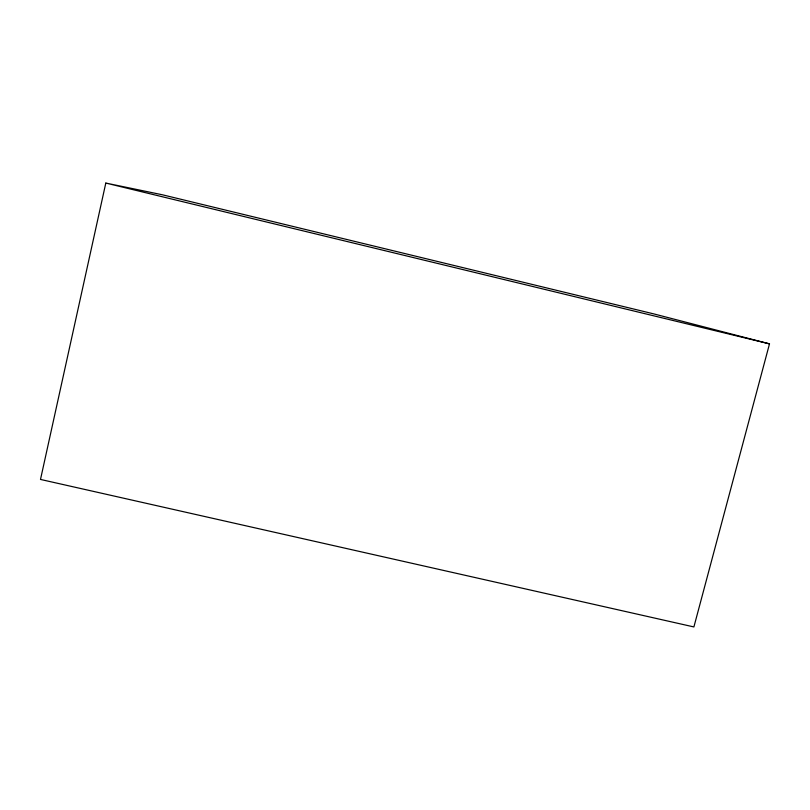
<?xml version="1.0" encoding="UTF-8"?>
<svg xmlns="http://www.w3.org/2000/svg" width="810" height="810" viewBox="0 0 810 810"><rect width="100%" height="100%" fill="white"/><g stroke="black" fill="none" stroke-linecap="round" stroke-linejoin="round"><path stroke-width="1.21" d="M105.806 183.06L40.5 479.439L693.897 626.94L769.5 343.865L653.792 313.895L162.537 194.815L105.806 183.06L769.5 343.865"/></g></svg>
